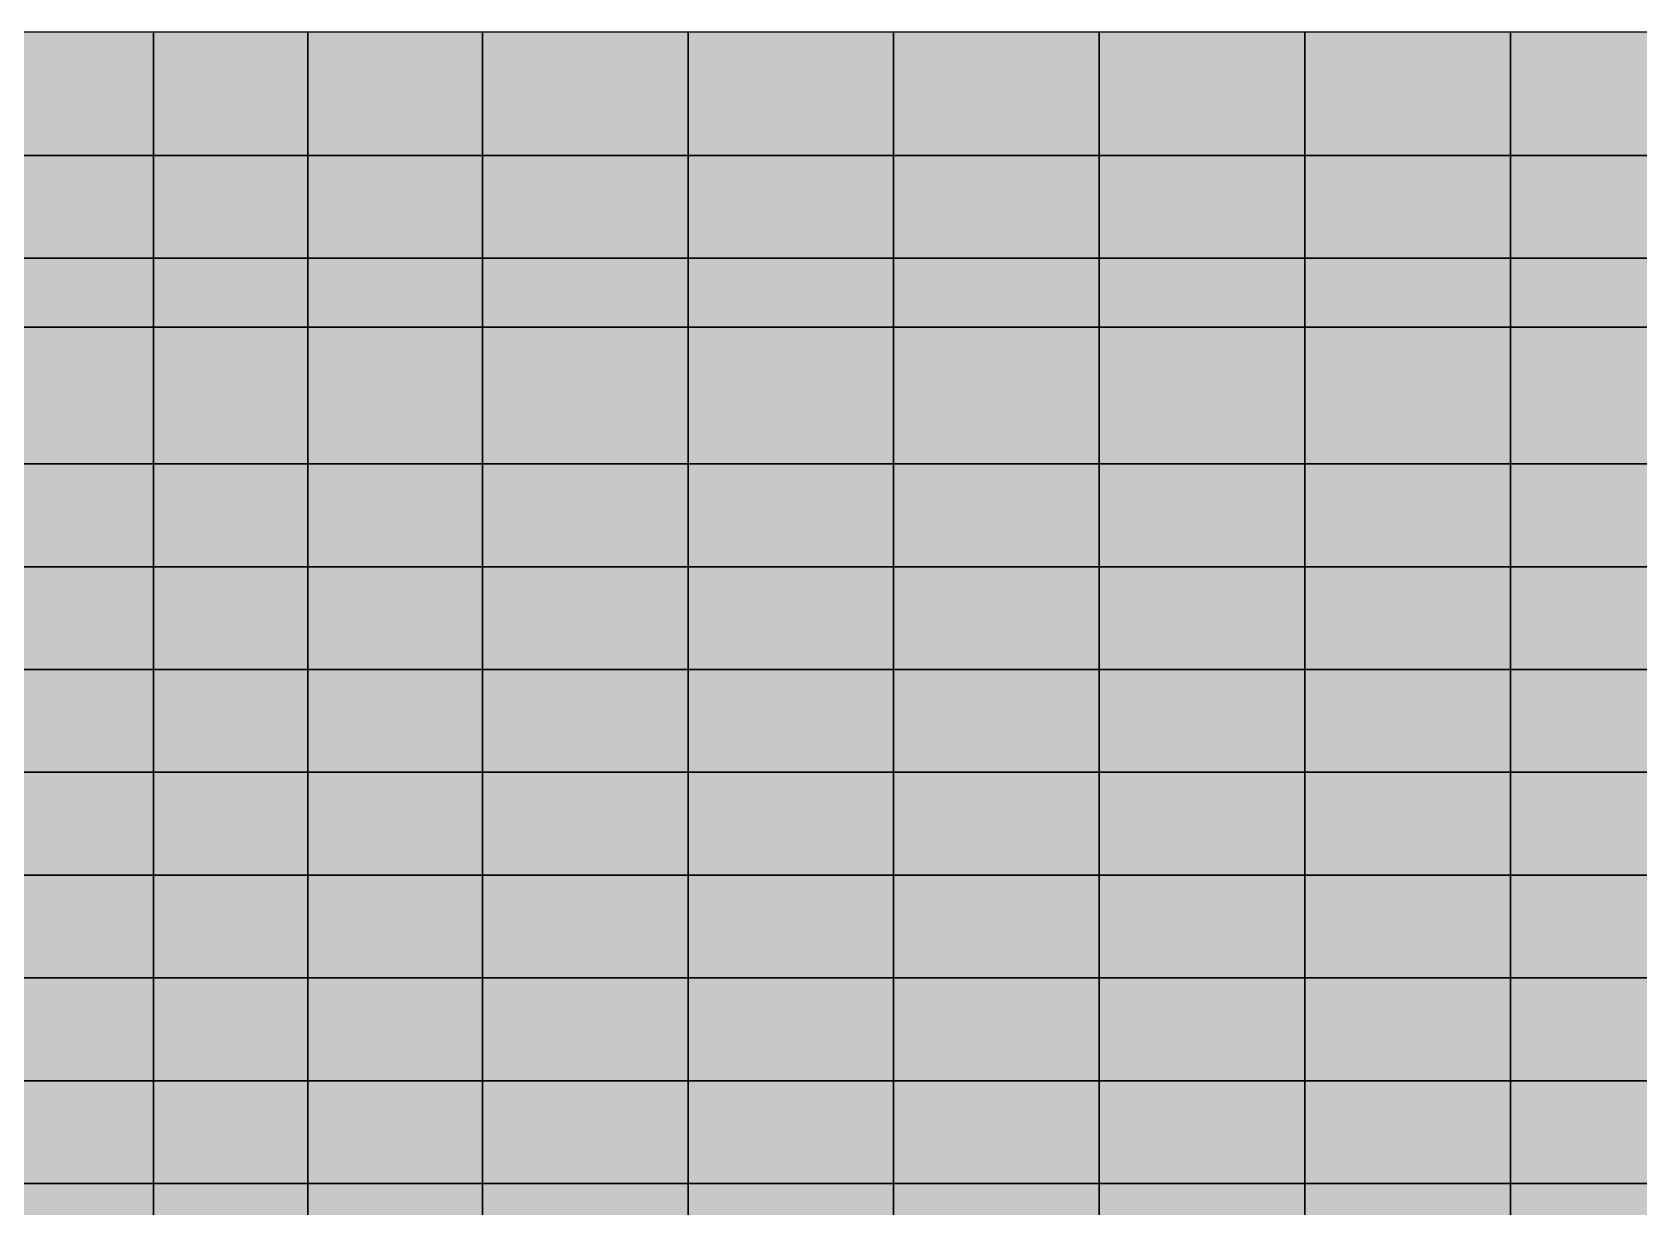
# Model space of a CAD drawing. Header units: inches. Extents: x -100 to 147, y -140 to 41.
# Drawn here: x 50.12 to 65.75, y -7.23 to 4.2 of the extents above; entities that cross this region are included whole.
import ezdxf

# ---------------------------------------------------------------- set-up
doc = ezdxf.new("R2010")
doc.units = ezdxf.units.IN
doc.header["$MEASUREMENT"] = 0
for name, color, linetype in [('Contour 1-03', 7, 'Continuous'), ('Contour 1-04', 7, 'Continuous'), ('Contour 1-05', 7, 'Continuous'), ('Contour 1-06', 7, 'Continuous'), ('Contour 1-07', 7, 'Continuous'), ('Contour 1-08', 7, 'Continuous'), ('Contour 1-09', 7, 'Continuous'), ('Mesh-MPC', 7, 'Continuous'), ('Mesh-埋立土(気中)', 7, 'Continuous'), ('Mesh-埋立土(水中)', 7, 'Continuous'), ('Undeformed Mesh-埋立土(気中)', 7, 'Continuous'), ('Undeformed Mesh-埋立土(水中)', 7, 'Continuous')]:
    doc.layers.add(name, color=color, linetype=linetype)

msp = doc.modelspace()

# ---------------------------------------------------------------- linework, layer by layer
at = {"color": 7, "true_color": 0xffffff, "transparency": 33554687}
for p, q in [((54.5, 4.2), (54.5, 4.2)), ((54.5, 3), (54.5, 3)), ((54.5, 2), (54.5, 2)), ((54.5, 1.33), (54.5, 1.33)), ((54.5, 0), (54.5, 0)), ((54.5, -1), (54.5, -1)), ((54.5, -2), (54.5, -2)), ((54.5, -3), (54.5, -3)), ((54.5, -4), (54.5, -4)), ((54.5, -5), (54.5, -5)), ((54.5, -6), (54.5, -6)), ((54.5, -7), (54.5, -7))]:
    msp.add_line(p, q, dxfattribs=at)
for points in [[(49.8, 3), (51.3, 3), (51.3, 4.2)], [(49.8, 3), (51.3, 4.2), (49.8, 4.2)], [(51.3, 3), (52.8, 3), (52.8, 4.2)], [(51.3, 3), (52.8, 4.2), (51.3, 4.2)], [(52.8, 3), (54.5, 3), (54.5, 4.2)], [(52.8, 3), (54.5, 4.2), (52.8, 4.2)], [(56.5, 3), (56.5, 4.2), (54.5, 4.2)], [(56.5, 3), (54.5, 4.2), (54.5, 3)], [(58.5, 3), (58.5, 4.2), (56.5, 4.2)], [(58.5, 3), (56.5, 4.2), (56.5, 3)], [(60.5, 3), (60.5, 4.2), (58.5, 4.2)], [(60.5, 3), (58.5, 4.2), (58.5, 3)], [(62.5, 3), (62.5, 4.2), (60.5, 4.2)], [(62.5, 3), (60.5, 4.2), (60.5, 3)], [(64.5, 3), (64.5, 4.2), (62.5, 4.2)], [(64.5, 3), (62.5, 4.2), (62.5, 3)], [(67, 3), (67, 4.2), (64.5, 4.2)], [(67, 3), (64.5, 4.2), (64.5, 3)], [(49.8, 3), (49.8, 2), (51.3, 2)], [(49.8, 3), (51.3, 2), (51.3, 3)], [(51.3, 2), (52.8, 2), (52.8, 3)], [(51.3, 2), (52.8, 3), (51.3, 3)], [(52.8, 3), (52.8, 2), (54.5, 2)], [(52.8, 3), (54.5, 2), (54.5, 3)], [(56.5, 2), (56.5, 3), (54.5, 3)], [(56.5, 2), (54.5, 3), (54.5, 2)], [(58.5, 2), (58.5, 3), (56.5, 3)], [(58.5, 2), (56.5, 3), (56.5, 2)], [(60.5, 2), (60.5, 3), (58.5, 3)], [(60.5, 2), (58.5, 3), (58.5, 2)], [(62.5, 2), (62.5, 3), (60.5, 3)], [(62.5, 2), (60.5, 3), (60.5, 2)], [(62.5, 2), (64.5, 2), (64.5, 3)], [(62.5, 2), (64.5, 3), (62.5, 3)], [(67, 2), (67, 3), (64.5, 3)], [(67, 2), (64.5, 3), (64.5, 2)], [(49.8, 1.33), (51.3, 1.33), (51.3, 2)], [(49.8, 1.33), (51.3, 2), (49.8, 2)], [(51.3, 2), (51.3, 1.33), (52.8, 1.33)], [(51.3, 2), (52.8, 1.33), (52.8, 2)], [(52.8, 1.33), (54.5, 1.33), (54.5, 2)], [(52.8, 1.33), (54.5, 2), (52.8, 2)], [(56.5, 1.33), (56.5, 2), (54.5, 2)], [(56.5, 1.33), (54.5, 2), (54.5, 1.33)], [(56.5, 1.33), (58.5, 1.33), (58.5, 2)], [(56.5, 1.33), (58.5, 2), (56.5, 2)], [(58.5, 1.33), (60.5, 1.33), (60.5, 2)], [(58.5, 1.33), (60.5, 2), (58.5, 2)], [(60.5, 1.33), (62.5, 1.33), (62.5, 2)], [(60.5, 1.33), (62.5, 2), (60.5, 2)], [(62.5, 1.33), (64.5, 1.33), (64.5, 2)], [(62.5, 1.33), (64.5, 2), (62.5, 2)], [(64.5, 1.33), (67, 1.33), (67, 2)], [(64.5, 1.33), (67, 2), (64.5, 2)], [(51.3, 1.33), (49.8, 1.33), (49.8, 0)], [(51.3, 1.33), (49.8, 0), (51.3, 0)], [(51.3, 1.33), (51.3, 0), (52.8, 0)], [(51.3, 1.33), (52.8, 0), (52.8, 1.33)], [(54.5, 1.33), (52.8, 1.33), (52.8, 0)], [(54.5, 1.33), (52.8, 0), (54.5, 0)], [(56.5, 0), (56.5, 1.33), (54.5, 1.33)], [(56.5, 0), (54.5, 1.33), (54.5, 0)], [(58.5, 1.33), (56.5, 1.33), (56.5, 0)], [(58.5, 1.33), (56.5, 0), (58.5, 0)], [(60.5, 1.33), (58.5, 1.33), (58.5, 0)], [(60.5, 1.33), (58.5, 0), (60.5, 0)], [(62.5, 1.33), (60.5, 1.33), (60.5, 0)], [(62.5, 1.33), (60.5, 0), (62.5, 0)], [(64.5, 1.33), (62.5, 1.33), (62.5, 0)], [(64.5, 1.33), (62.5, 0), (64.5, 0)], [(67, 1.33), (64.5, 1.33), (64.5, 0)], [(67, 1.33), (64.5, 0), (67, 0)], [(49.8, 0), (49.8, -1), (51.3, -1)], [(49.8, 0), (51.3, -1), (51.3, 0)], [(51.3, 0), (51.3, -1), (52.8, -1)], [(51.3, 0), (52.8, -1), (52.8, 0)], [(54.5, -1), (54.5, 0), (52.8, 0)], [(54.5, -1), (52.8, 0), (52.8, -1)], [(56.5, -1), (56.5, 0), (54.5, 0)], [(56.5, -1), (54.5, 0), (54.5, -1)], [(58.5, -1), (58.5, 0), (56.5, 0)], [(58.5, -1), (56.5, 0), (56.5, -1)], [(60.5, -1), (60.5, 0), (58.5, 0)], [(60.5, -1), (58.5, 0), (58.5, -1)], [(62.5, -1), (62.5, 0), (60.5, 0)], [(62.5, -1), (60.5, 0), (60.5, -1)], [(64.5, -1), (64.5, 0), (62.5, 0)], [(64.5, -1), (62.5, 0), (62.5, -1)], [(67, -1), (67, 0), (64.5, 0)], [(67, -1), (64.5, 0), (64.5, -1)], [(49.8, -1), (49.8, -2), (51.3, -2)], [(49.8, -1), (51.3, -2), (51.3, -1)], [(52.8, -1), (51.3, -1), (51.3, -2)], [(52.8, -1), (51.3, -2), (52.8, -2)], [(54.5, -2), (54.5, -1), (52.8, -1)], [(54.5, -2), (52.8, -1), (52.8, -2)], [(56.5, -2), (56.5, -1), (54.5, -1)], [(56.5, -2), (54.5, -1), (54.5, -2)], [(58.5, -2), (58.5, -1), (56.5, -1)], [(58.5, -2), (56.5, -1), (56.5, -2)], [(60.5, -2), (60.5, -1), (58.5, -1)], [(60.5, -2), (58.5, -1), (58.5, -2)], [(62.5, -2), (62.5, -1), (60.5, -1)], [(62.5, -2), (60.5, -1), (60.5, -2)], [(64.5, -1), (62.5, -1), (62.5, -2)], [(64.5, -1), (62.5, -2), (64.5, -2)], [(67, -2), (67, -1), (64.5, -1)], [(67, -2), (64.5, -1), (64.5, -2)], [(51.3, -2), (49.8, -2), (49.8, -3)], [(51.3, -2), (49.8, -3), (51.3, -3)], [(52.8, -2), (51.3, -2), (51.3, -3)], [(52.8, -2), (51.3, -3), (52.8, -3)], [(54.5, -3), (54.5, -2), (52.8, -2)], [(54.5, -3), (52.8, -2), (52.8, -3)], [(56.5, -3), (56.5, -2), (54.5, -2)], [(56.5, -3), (54.5, -2), (54.5, -3)], [(58.5, -2), (56.5, -2), (56.5, -3)], [(58.5, -2), (56.5, -3), (58.5, -3)], [(60.5, -3), (60.5, -2), (58.5, -2)], [(60.5, -3), (58.5, -2), (58.5, -3)], [(62.5, -3), (62.5, -2), (60.5, -2)], [(62.5, -3), (60.5, -2), (60.5, -3)], [(64.5, -2), (62.5, -2), (62.5, -3)], [(64.5, -2), (62.5, -3), (64.5, -3)], [(67, -2), (64.5, -2), (64.5, -3)], [(67, -2), (64.5, -3), (67, -3)], [(51.3, -3), (49.8, -3), (49.8, -4)], [(51.3, -3), (49.8, -4), (51.3, -4)], [(52.8, -3), (51.3, -3), (51.3, -4)], [(52.8, -3), (51.3, -4), (52.8, -4)], [(54.5, -4), (54.5, -3), (52.8, -3)], [(54.5, -4), (52.8, -3), (52.8, -4)], [(56.5, -3), (54.5, -3), (54.5, -4)], [(56.5, -3), (54.5, -4), (56.5, -4)], [(58.5, -3), (56.5, -3), (56.5, -4)], [(58.5, -3), (56.5, -4), (58.5, -4)], [(60.5, -3), (58.5, -3), (58.5, -4)], [(60.5, -3), (58.5, -4), (60.5, -4)], [(62.5, -3), (60.5, -3), (60.5, -4)], [(62.5, -3), (60.5, -4), (62.5, -4)], [(64.5, -3), (62.5, -3), (62.5, -4)], [(64.5, -3), (62.5, -4), (64.5, -4)], [(67, -3), (64.5, -3), (64.5, -4)], [(67, -3), (64.5, -4), (67, -4)], [(49.8, -4), (49.8, -5), (51.3, -5)], [(49.8, -4), (51.3, -5), (51.3, -4)], [(52.8, -4), (51.3, -4), (51.3, -5)], [(52.8, -4), (51.3, -5), (52.8, -5)], [(54.5, -5), (54.5, -4), (52.8, -4)], [(54.5, -5), (52.8, -4), (52.8, -5)], [(56.5, -5), (56.5, -4), (54.5, -4)], [(56.5, -5), (54.5, -4), (54.5, -5)], [(58.5, -5), (58.5, -4), (56.5, -4)], [(58.5, -5), (56.5, -4), (56.5, -5)], [(60.5, -5), (60.5, -4), (58.5, -4)], [(60.5, -5), (58.5, -4), (58.5, -5)], [(62.5, -5), (62.5, -4), (60.5, -4)], [(62.5, -5), (60.5, -4), (60.5, -5)], [(64.5, -4), (62.5, -4), (62.5, -5)], [(64.5, -4), (62.5, -5), (64.5, -5)], [(67, -5), (67, -4), (64.5, -4)], [(67, -5), (64.5, -4), (64.5, -5)], [(51.3, -5), (49.8, -5), (49.8, -6)], [(51.3, -5), (49.8, -6), (51.3, -6)], [(52.8, -5), (51.3, -5), (51.3, -6)], [(52.8, -5), (51.3, -6), (52.8, -6)], [(54.5, -6), (54.5, -5), (52.8, -5)], [(54.5, -6), (52.8, -5), (52.8, -6)], [(56.5, -6), (56.5, -5), (54.5, -5)], [(56.5, -6), (54.5, -5), (54.5, -6)], [(58.5, -5), (56.5, -5), (56.5, -6)], [(58.5, -5), (56.5, -6), (58.5, -6)], [(60.5, -5), (58.5, -5), (58.5, -6)], [(60.5, -5), (58.5, -6), (60.5, -6)], [(62.5, -5), (60.5, -5), (60.5, -6)], [(62.5, -5), (60.5, -6), (62.5, -6)], [(64.5, -5), (62.5, -5), (62.5, -6)], [(64.5, -5), (62.5, -6), (64.5, -6)], [(67, -5), (64.5, -5), (64.5, -6)], [(67, -5), (64.5, -6), (67, -6)], [(51.3, -6), (49.8, -6), (49.8, -7)], [(51.3, -6), (49.8, -7), (51.3, -7)], [(52.8, -6), (51.3, -6), (51.3, -7)], [(52.8, -6), (51.3, -7), (52.8, -7)], [(54.5, -7), (54.5, -6), (52.8, -6)], [(54.5, -7), (52.8, -6), (52.8, -7)], [(56.5, -7), (56.5, -6), (54.5, -6)], [(56.5, -7), (54.5, -6), (54.5, -7)], [(58.5, -6), (56.5, -6), (56.5, -7)], [(58.5, -6), (56.5, -7), (58.5, -7)], [(60.5, -7), (60.5, -6), (58.5, -6)], [(60.5, -7), (58.5, -6), (58.5, -7)], [(62.5, -6), (60.5, -6), (60.5, -7)], [(62.5, -6), (60.5, -7), (62.5, -7)], [(64.5, -6), (62.5, -6), (62.5, -7)], [(64.5, -6), (62.5, -7), (64.5, -7)], [(67, -6), (64.5, -6), (64.5, -7)], [(67, -6), (64.5, -7), (67, -7)], [(51.3, -7), (49.8, -7), (49.8, -8)], [(51.3, -7), (49.8, -8), (51.3, -8)], [(52.8, -7), (51.3, -7), (51.3, -8)], [(52.8, -7), (51.3, -8), (52.8, -8)], [(54.5, -8), (54.5, -7), (52.8, -7)], [(54.5, -8), (52.8, -7), (52.8, -8)], [(56.5, -8), (56.5, -7), (54.5, -7)], [(56.5, -8), (54.5, -7), (54.5, -8)], [(58.5, -7), (56.5, -7), (56.5, -8)], [(58.5, -7), (56.5, -8), (58.5, -8)], [(60.5, -8), (60.5, -7), (58.5, -7)], [(60.5, -8), (58.5, -7), (58.5, -8)], [(62.5, -7), (60.5, -7), (60.5, -8)], [(62.5, -7), (60.5, -8), (62.5, -8)], [(64.5, -7), (62.5, -7), (62.5, -8)], [(64.5, -7), (62.5, -8), (64.5, -8)], [(67, -7), (64.5, -7), (64.5, -8)], [(67, -7), (64.5, -8), (67, -8)]]:
    msp.add_solid(points, dxfattribs=at)
at = {"layer": 'Contour 1-03', "color": 4, "true_color": 0x00e2ff}
for points in [[(67, 2), (67, 3), (64.5, 3)], [(67, 2), (64.5, 3), (64.5, 2)], [(62.5, 1.33), (64.5, 1.33), (64.5, 2)], [(62.5, 1.33), (64.5, 2), (62.5, 2)], [(64.5, 1.33), (67, 1.33), (67, 2)], [(64.5, 1.33), (67, 2), (64.5, 2)], [(64.5, 1.33), (62.5, 1.33), (62.5, 0)], [(64.5, 1.33), (62.5, 0), (64.5, 0)], [(67, 1.33), (64.5, 1.33), (64.5, 0)], [(67, 1.33), (64.5, 0), (67, 0)], [(64.5, -1), (64.5, 0), (62.5, 0)], [(64.5, -1), (62.5, 0), (62.5, -1)], [(67, -1), (67, 0), (64.5, 0)], [(67, -1), (64.5, 0), (64.5, -1)]]:
    msp.add_solid(points, dxfattribs=at)
at = {"layer": 'Contour 1-04', "color": 120, "true_color": 0x00ffaa}
for points in [[(67, 3), (67, 4.2), (64.5, 4.2)], [(67, 3), (64.5, 4.2), (64.5, 3)], [(62.5, 2), (62.5, 3), (60.5, 3)], [(62.5, 2), (60.5, 3), (60.5, 2)], [(62.5, 2), (64.5, 2), (64.5, 3)], [(62.5, 2), (64.5, 3), (62.5, 3)], [(58.5, 1.33), (60.5, 1.33), (60.5, 2)], [(58.5, 1.33), (60.5, 2), (58.5, 2)], [(60.5, 1.33), (62.5, 1.33), (62.5, 2)], [(60.5, 1.33), (62.5, 2), (60.5, 2)], [(58.5, 1.33), (56.5, 1.33), (56.5, 0)], [(58.5, 1.33), (56.5, 0), (58.5, 0)], [(60.5, 1.33), (58.5, 1.33), (58.5, 0)], [(60.5, 1.33), (58.5, 0), (60.5, 0)], [(62.5, 1.33), (60.5, 1.33), (60.5, 0)], [(62.5, 1.33), (60.5, 0), (62.5, 0)], [(58.5, -1), (58.5, 0), (56.5, 0)], [(58.5, -1), (56.5, 0), (56.5, -1)], [(60.5, -1), (60.5, 0), (58.5, 0)], [(60.5, -1), (58.5, 0), (58.5, -1)], [(62.5, -1), (62.5, 0), (60.5, 0)], [(62.5, -1), (60.5, 0), (60.5, -1)], [(58.5, -2), (58.5, -1), (56.5, -1)], [(58.5, -2), (56.5, -1), (56.5, -2)], [(60.5, -2), (60.5, -1), (58.5, -1)], [(60.5, -2), (58.5, -1), (58.5, -2)], [(62.5, -2), (62.5, -1), (60.5, -1)], [(62.5, -2), (60.5, -1), (60.5, -2)], [(64.5, -1), (62.5, -1), (62.5, -2)], [(64.5, -1), (62.5, -2), (64.5, -2)], [(67, -2), (67, -1), (64.5, -1)], [(67, -2), (64.5, -1), (64.5, -2)], [(60.5, -3), (60.5, -2), (58.5, -2)], [(60.5, -3), (58.5, -2), (58.5, -3)], [(62.5, -3), (62.5, -2), (60.5, -2)], [(62.5, -3), (60.5, -2), (60.5, -3)], [(64.5, -2), (62.5, -2), (62.5, -3)], [(64.5, -2), (62.5, -3), (64.5, -3)], [(67, -2), (64.5, -2), (64.5, -3)], [(67, -2), (64.5, -3), (67, -3)], [(64.5, -3), (62.5, -3), (62.5, -4)], [(64.5, -3), (62.5, -4), (64.5, -4)], [(67, -3), (64.5, -3), (64.5, -4)], [(67, -3), (64.5, -4), (67, -4)], [(67, -5), (67, -4), (64.5, -4)], [(67, -5), (64.5, -4), (64.5, -5)]]:
    msp.add_solid(points, dxfattribs=at)
at = {"layer": 'Contour 1-05', "color": 100, "true_color": 0x00ff38}
for points in [[(64.5, 3), (64.5, 4.2), (62.5, 4.2)], [(64.5, 3), (62.5, 4.2), (62.5, 3)], [(60.5, 2), (60.5, 3), (58.5, 3)], [(60.5, 2), (58.5, 3), (58.5, 2)], [(49.8, 1.33), (51.3, 1.33), (51.3, 2)], [(49.8, 1.33), (51.3, 2), (49.8, 2)], [(51.3, 2), (51.3, 1.33), (52.8, 1.33)], [(51.3, 2), (52.8, 1.33), (52.8, 2)], [(52.8, 1.33), (54.5, 1.33), (54.5, 2)], [(52.8, 1.33), (54.5, 2), (52.8, 2)], [(56.5, 1.33), (56.5, 2), (54.5, 2)], [(56.5, 1.33), (54.5, 2), (54.5, 1.33)], [(56.5, 1.33), (58.5, 1.33), (58.5, 2)], [(56.5, 1.33), (58.5, 2), (56.5, 2)], [(54.5, 1.33), (52.8, 1.33), (52.8, 0)], [(54.5, 1.33), (52.8, 0), (54.5, 0)], [(56.5, 0), (56.5, 1.33), (54.5, 1.33)], [(56.5, 0), (54.5, 1.33), (54.5, 0)], [(56.5, -1), (56.5, 0), (54.5, 0)], [(56.5, -1), (54.5, 0), (54.5, -1)], [(56.5, -2), (56.5, -1), (54.5, -1)], [(56.5, -2), (54.5, -1), (54.5, -2)], [(56.5, -3), (56.5, -2), (54.5, -2)], [(56.5, -3), (54.5, -2), (54.5, -3)], [(58.5, -2), (56.5, -2), (56.5, -3)], [(58.5, -2), (56.5, -3), (58.5, -3)], [(56.5, -3), (54.5, -3), (54.5, -4)], [(56.5, -3), (54.5, -4), (56.5, -4)], [(58.5, -3), (56.5, -3), (56.5, -4)], [(58.5, -3), (56.5, -4), (58.5, -4)], [(60.5, -3), (58.5, -3), (58.5, -4)], [(60.5, -3), (58.5, -4), (60.5, -4)], [(62.5, -3), (60.5, -3), (60.5, -4)], [(62.5, -3), (60.5, -4), (62.5, -4)], [(56.5, -5), (56.5, -4), (54.5, -4)], [(56.5, -5), (54.5, -4), (54.5, -5)], [(58.5, -5), (58.5, -4), (56.5, -4)], [(58.5, -5), (56.5, -4), (56.5, -5)], [(60.5, -5), (60.5, -4), (58.5, -4)], [(60.5, -5), (58.5, -4), (58.5, -5)], [(62.5, -5), (62.5, -4), (60.5, -4)], [(62.5, -5), (60.5, -4), (60.5, -5)], [(64.5, -4), (62.5, -4), (62.5, -5)], [(64.5, -4), (62.5, -5), (64.5, -5)], [(51.3, -5), (49.8, -5), (49.8, -6)], [(51.3, -5), (49.8, -6), (51.3, -6)], [(52.8, -5), (51.3, -5), (51.3, -6)], [(52.8, -5), (51.3, -6), (52.8, -6)], [(56.5, -6), (56.5, -5), (54.5, -5)], [(56.5, -6), (54.5, -5), (54.5, -6)], [(58.5, -5), (56.5, -5), (56.5, -6)], [(58.5, -5), (56.5, -6), (58.5, -6)], [(60.5, -5), (58.5, -5), (58.5, -6)], [(60.5, -5), (58.5, -6), (60.5, -6)], [(62.5, -5), (60.5, -5), (60.5, -6)], [(62.5, -5), (60.5, -6), (62.5, -6)], [(64.5, -5), (62.5, -5), (62.5, -6)], [(64.5, -5), (62.5, -6), (64.5, -6)], [(67, -5), (64.5, -5), (64.5, -6)], [(67, -5), (64.5, -6), (67, -6)], [(51.3, -6), (49.8, -6), (49.8, -7)], [(51.3, -6), (49.8, -7), (51.3, -7)], [(52.8, -6), (51.3, -6), (51.3, -7)], [(52.8, -6), (51.3, -7), (52.8, -7)], [(56.5, -7), (56.5, -6), (54.5, -6)], [(56.5, -7), (54.5, -6), (54.5, -7)], [(58.5, -6), (56.5, -6), (56.5, -7)], [(58.5, -6), (56.5, -7), (58.5, -7)], [(60.5, -7), (60.5, -6), (58.5, -6)], [(60.5, -7), (58.5, -6), (58.5, -7)], [(62.5, -6), (60.5, -6), (60.5, -7)], [(62.5, -6), (60.5, -7), (62.5, -7)], [(64.5, -6), (62.5, -6), (62.5, -7)], [(64.5, -6), (62.5, -7), (64.5, -7)], [(67, -6), (64.5, -6), (64.5, -7)], [(67, -6), (64.5, -7), (67, -7)], [(51.3, -7), (49.8, -7), (49.8, -8)], [(51.3, -7), (49.8, -8), (51.3, -8)], [(52.8, -7), (51.3, -7), (51.3, -8)], [(52.8, -7), (51.3, -8), (52.8, -8)], [(54.5, -8), (54.5, -7), (52.8, -7)], [(54.5, -8), (52.8, -7), (52.8, -8)], [(56.5, -8), (56.5, -7), (54.5, -7)], [(56.5, -8), (54.5, -7), (54.5, -8)], [(58.5, -7), (56.5, -7), (56.5, -8)], [(58.5, -7), (56.5, -8), (58.5, -8)], [(60.5, -8), (60.5, -7), (58.5, -7)], [(60.5, -8), (58.5, -7), (58.5, -8)], [(62.5, -7), (60.5, -7), (60.5, -8)], [(62.5, -7), (60.5, -8), (62.5, -8)], [(64.5, -7), (62.5, -7), (62.5, -8)], [(64.5, -7), (62.5, -8), (64.5, -8)], [(67, -7), (64.5, -7), (64.5, -8)], [(67, -7), (64.5, -8), (67, -8)]]:
    msp.add_solid(points, dxfattribs=at)
at = {"layer": 'Contour 1-06', "color": 80, "true_color": 0x38ff00}
for points in [[(62.5, 3), (62.5, 4.2), (60.5, 4.2)], [(62.5, 3), (60.5, 4.2), (60.5, 3)], [(49.8, 3), (49.8, 2), (51.3, 2)], [(49.8, 3), (51.3, 2), (51.3, 3)], [(51.3, 2), (52.8, 2), (52.8, 3)], [(51.3, 2), (52.8, 3), (51.3, 3)], [(52.8, 3), (52.8, 2), (54.5, 2)], [(52.8, 3), (54.5, 2), (54.5, 3)], [(56.5, 2), (56.5, 3), (54.5, 3)], [(56.5, 2), (54.5, 3), (54.5, 2)], [(58.5, 2), (58.5, 3), (56.5, 3)], [(58.5, 2), (56.5, 3), (56.5, 2)], [(51.3, 1.33), (51.3, 0), (52.8, 0)], [(51.3, 1.33), (52.8, 0), (52.8, 1.33)], [(54.5, -1), (54.5, 0), (52.8, 0)], [(54.5, -1), (52.8, 0), (52.8, -1)], [(52.8, -1), (51.3, -1), (51.3, -2)], [(52.8, -1), (51.3, -2), (52.8, -2)], [(54.5, -2), (54.5, -1), (52.8, -1)], [(54.5, -2), (52.8, -1), (52.8, -2)], [(51.3, -2), (49.8, -2), (49.8, -3)], [(51.3, -2), (49.8, -3), (51.3, -3)], [(52.8, -2), (51.3, -2), (51.3, -3)], [(52.8, -2), (51.3, -3), (52.8, -3)], [(54.5, -3), (54.5, -2), (52.8, -2)], [(54.5, -3), (52.8, -2), (52.8, -3)], [(51.3, -3), (49.8, -3), (49.8, -4)], [(51.3, -3), (49.8, -4), (51.3, -4)], [(52.8, -3), (51.3, -3), (51.3, -4)], [(52.8, -3), (51.3, -4), (52.8, -4)], [(54.5, -4), (54.5, -3), (52.8, -3)], [(54.5, -4), (52.8, -3), (52.8, -4)], [(49.8, -4), (49.8, -5), (51.3, -5)], [(49.8, -4), (51.3, -5), (51.3, -4)], [(52.8, -4), (51.3, -4), (51.3, -5)], [(52.8, -4), (51.3, -5), (52.8, -5)], [(54.5, -5), (54.5, -4), (52.8, -4)], [(54.5, -5), (52.8, -4), (52.8, -5)], [(54.5, -6), (54.5, -5), (52.8, -5)], [(54.5, -6), (52.8, -5), (52.8, -6)], [(54.5, -7), (54.5, -6), (52.8, -6)], [(54.5, -7), (52.8, -6), (52.8, -7)]]:
    msp.add_solid(points, dxfattribs=at)
at = {"layer": 'Contour 1-07', "color": 60, "true_color": 0xa9ff00}
for points in [[(60.5, 3), (60.5, 4.2), (58.5, 4.2)], [(60.5, 3), (58.5, 4.2), (58.5, 3)], [(51.3, 1.33), (49.8, 1.33), (49.8, 0)], [(51.3, 1.33), (49.8, 0), (51.3, 0)], [(51.3, 0), (51.3, -1), (52.8, -1)], [(51.3, 0), (52.8, -1), (52.8, 0)], [(49.8, -1), (49.8, -2), (51.3, -2)], [(49.8, -1), (51.3, -2), (51.3, -1)]]:
    msp.add_solid(points, dxfattribs=at)
at = {"layer": 'Contour 1-08', "color": 2, "true_color": 0xffe200}
for points in [[(58.5, 3), (58.5, 4.2), (56.5, 4.2)], [(58.5, 3), (56.5, 4.2), (56.5, 3)], [(49.8, 0), (49.8, -1), (51.3, -1)], [(49.8, 0), (51.3, -1), (51.3, 0)]]:
    msp.add_solid(points, dxfattribs=at)
at = {"layer": 'Contour 1-09', "color": 30, "true_color": 0xff7100}
for points in [[(49.8, 3), (51.3, 3), (51.3, 4.2)], [(49.8, 3), (51.3, 4.2), (49.8, 4.2)], [(51.3, 3), (52.8, 3), (52.8, 4.2)], [(51.3, 3), (52.8, 4.2), (51.3, 4.2)], [(52.8, 3), (54.5, 3), (54.5, 4.2)], [(52.8, 3), (54.5, 4.2), (52.8, 4.2)], [(56.5, 3), (56.5, 4.2), (54.5, 4.2)], [(56.5, 3), (54.5, 4.2), (54.5, 3)]]:
    msp.add_solid(points, dxfattribs=at)
at = {"layer": 'Mesh-MPC', "color": 18, "true_color": 0x000000, "transparency": 33554559}
for p, q in [((54.5, 4.2), (54.5, 4.2)), ((54.5, 3), (54.5, 3)), ((54.5, 2), (54.5, 2)), ((54.5, 1.33), (54.5, 1.33)), ((54.5, 0), (54.5, 0)), ((54.5, -1), (54.5, -1)), ((54.5, -2), (54.5, -2)), ((54.5, -3), (54.5, -3)), ((54.5, -4), (54.5, -4)), ((54.5, -5), (54.5, -5)), ((54.5, -6), (54.5, -6)), ((54.5, -7), (54.5, -7))]:
    msp.add_line(p, q, dxfattribs=at)
at = {"layer": 'Mesh-埋立土(気中)', "color": 18, "true_color": 0x000000, "transparency": 33554559}
for p, q in [((51.3, 4.2), (49.8, 4.2)), ((51.3, 3), (51.3, 4.2)), ((52.8, 4.2), (51.3, 4.2)), ((51.3, 4.2), (51.3, 3)), ((52.8, 3), (52.8, 4.2)), ((54.5, 4.2), (52.8, 4.2)), ((52.8, 4.2), (52.8, 3)), ((54.5, 3), (54.5, 4.2)), ((56.5, 4.2), (54.5, 4.2)), ((54.5, 4.2), (54.5, 3)), ((56.5, 3), (56.5, 4.2)), ((58.5, 4.2), (56.5, 4.2)), ((56.5, 4.2), (56.5, 3)), ((58.5, 3), (58.5, 4.2)), ((60.5, 4.2), (58.5, 4.2)), ((58.5, 4.2), (58.5, 3)), ((60.5, 3), (60.5, 4.2)), ((62.5, 4.2), (60.5, 4.2)), ((60.5, 4.2), (60.5, 3)), ((62.5, 3), (62.5, 4.2)), ((64.5, 4.2), (62.5, 4.2)), ((62.5, 4.2), (62.5, 3)), ((64.5, 3), (64.5, 4.2)), ((67, 4.2), (64.5, 4.2)), ((64.5, 4.2), (64.5, 3)), ((51.3, 3), (49.8, 3)), ((49.8, 3), (51.3, 3)), ((51.3, 2), (51.3, 3)), ((52.8, 3), (51.3, 3)), ((51.3, 3), (51.3, 2)), ((51.3, 3), (52.8, 3)), ((52.8, 2), (52.8, 3)), ((52.8, 3), (52.8, 2)), ((54.5, 3), (52.8, 3)), ((52.8, 3), (54.5, 3)), ((54.5, 2), (54.5, 3)), ((56.5, 3), (54.5, 3)), ((54.5, 3), (54.5, 2)), ((54.5, 3), (56.5, 3)), ((56.5, 2), (56.5, 3)), ((58.5, 3), (56.5, 3)), ((56.5, 3), (56.5, 2)), ((56.5, 3), (58.5, 3)), ((58.5, 2), (58.5, 3)), ((60.5, 3), (58.5, 3)), ((58.5, 3), (58.5, 2)), ((58.5, 3), (60.5, 3)), ((60.5, 2), (60.5, 3)), ((60.5, 3), (62.5, 3)), ((62.5, 3), (60.5, 3)), ((60.5, 3), (60.5, 2)), ((62.5, 2), (62.5, 3)), ((64.5, 3), (62.5, 3)), ((62.5, 3), (62.5, 2)), ((62.5, 3), (64.5, 3)), ((64.5, 2), (64.5, 3)), ((67, 3), (64.5, 3)), ((64.5, 3), (64.5, 2)), ((64.5, 3), (67, 3)), ((51.3, 2), (49.8, 2)), ((49.8, 2), (51.3, 2)), ((51.3, 1.33), (51.3, 2)), ((51.3, 2), (51.3, 1.33)), ((52.8, 2), (51.3, 2)), ((51.3, 2), (52.8, 2)), ((52.8, 1.33), (52.8, 2)), ((54.5, 2), (52.8, 2)), ((52.8, 2), (52.8, 1.33)), ((52.8, 2), (54.5, 2)), ((54.5, 1.33), (54.5, 2)), ((56.5, 2), (54.5, 2)), ((54.5, 2), (54.5, 1.33)), ((54.5, 2), (56.5, 2)), ((56.5, 1.33), (56.5, 2)), ((58.5, 2), (56.5, 2)), ((56.5, 2), (56.5, 1.33)), ((56.5, 2), (58.5, 2)), ((58.5, 1.33), (58.5, 2)), ((60.5, 2), (58.5, 2)), ((58.5, 2), (58.5, 1.33)), ((58.5, 2), (60.5, 2)), ((60.5, 1.33), (60.5, 2)), ((62.5, 2), (60.5, 2)), ((60.5, 2), (60.5, 1.33)), ((60.5, 2), (62.5, 2)), ((62.5, 1.33), (62.5, 2)), ((64.5, 2), (62.5, 2)), ((62.5, 2), (62.5, 1.33)), ((62.5, 2), (64.5, 2)), ((64.5, 1.33), (64.5, 2)), ((67, 2), (64.5, 2)), ((64.5, 2), (64.5, 1.33)), ((64.5, 2), (67, 2)), ((49.8, 1.33), (51.3, 1.33)), ((51.3, 1.33), (52.8, 1.33)), ((52.8, 1.33), (54.5, 1.33)), ((54.5, 1.33), (56.5, 1.33)), ((56.5, 1.33), (58.5, 1.33)), ((58.5, 1.33), (60.5, 1.33)), ((60.5, 1.33), (62.5, 1.33)), ((62.5, 1.33), (64.5, 1.33)), ((64.5, 1.33), (67, 1.33))]:
    msp.add_line(p, q, dxfattribs=at)
at = {"layer": 'Mesh-埋立土(水中)', "color": 18, "true_color": 0x000000, "transparency": 33554559}
for p, q in [((51.3, 1.33), (49.8, 1.33)), ((51.3, 0), (51.3, 1.33)), ((51.3, 1.33), (51.3, 0)), ((52.8, 1.33), (51.3, 1.33)), ((52.8, 0), (52.8, 1.33)), ((54.5, 1.33), (52.8, 1.33)), ((52.8, 1.33), (52.8, 0)), ((54.5, 0), (54.5, 1.33)), ((56.5, 1.33), (54.5, 1.33)), ((54.5, 1.33), (54.5, 0)), ((56.5, 0), (56.5, 1.33)), ((58.5, 1.33), (56.5, 1.33)), ((56.5, 1.33), (56.5, 0)), ((58.5, 0), (58.5, 1.33)), ((60.5, 1.33), (58.5, 1.33)), ((58.5, 1.33), (58.5, 0)), ((60.5, 0), (60.5, 1.33)), ((62.5, 1.33), (60.5, 1.33)), ((60.5, 1.33), (60.5, 0)), ((62.5, 0), (62.5, 1.33)), ((64.5, 1.33), (62.5, 1.33)), ((62.5, 1.33), (62.5, 0)), ((64.5, 0), (64.5, 1.33)), ((67, 1.33), (64.5, 1.33)), ((64.5, 1.33), (64.5, 0)), ((51.3, 0), (49.8, 0)), ((49.8, 0), (51.3, 0)), ((51.3, -1), (51.3, 0)), ((51.3, 0), (51.3, -1)), ((52.8, 0), (51.3, 0)), ((51.3, 0), (52.8, 0)), ((52.8, -1), (52.8, 0)), ((54.5, 0), (52.8, 0)), ((52.8, 0), (52.8, -1)), ((52.8, 0), (54.5, 0)), ((54.5, -1), (54.5, 0)), ((54.5, 0), (56.5, 0)), ((56.5, 0), (54.5, 0)), ((54.5, 0), (54.5, -1)), ((56.5, -1), (56.5, 0)), ((58.5, 0), (56.5, 0)), ((56.5, 0), (56.5, -1)), ((56.5, 0), (58.5, 0)), ((58.5, -1), (58.5, 0)), ((60.5, 0), (58.5, 0)), ((58.5, 0), (58.5, -1)), ((58.5, 0), (60.5, 0)), ((60.5, -1), (60.5, 0)), ((62.5, 0), (60.5, 0)), ((60.5, 0), (60.5, -1)), ((60.5, 0), (62.5, 0)), ((62.5, -1), (62.5, 0)), ((64.5, 0), (62.5, 0)), ((62.5, 0), (62.5, -1)), ((62.5, 0), (64.5, 0)), ((64.5, -1), (64.5, 0)), ((67, 0), (64.5, 0)), ((64.5, 0), (64.5, -1)), ((64.5, 0), (67, 0)), ((51.3, -1), (49.8, -1)), ((49.8, -1), (51.3, -1)), ((51.3, -2), (51.3, -1)), ((52.8, -1), (51.3, -1)), ((51.3, -1), (51.3, -2)), ((51.3, -1), (52.8, -1)), ((52.8, -2), (52.8, -1)), ((54.5, -1), (52.8, -1)), ((52.8, -1), (52.8, -2)), ((52.8, -1), (54.5, -1)), ((54.5, -2), (54.5, -1)), ((56.5, -1), (54.5, -1)), ((54.5, -1), (54.5, -2)), ((54.5, -1), (56.5, -1)), ((56.5, -2), (56.5, -1)), ((58.5, -1), (56.5, -1)), ((56.5, -1), (56.5, -2)), ((56.5, -1), (58.5, -1)), ((58.5, -2), (58.5, -1)), ((60.5, -1), (58.5, -1)), ((58.5, -1), (58.5, -2)), ((58.5, -1), (60.5, -1)), ((60.5, -2), (60.5, -1)), ((62.5, -1), (60.5, -1)), ((60.5, -1), (60.5, -2)), ((60.5, -1), (62.5, -1)), ((62.5, -2), (62.5, -1)), ((62.5, -1), (64.5, -1)), ((64.5, -1), (62.5, -1)), ((62.5, -1), (62.5, -2)), ((64.5, -2), (64.5, -1)), ((67, -1), (64.5, -1)), ((64.5, -1), (64.5, -2)), ((64.5, -1), (67, -1)), ((51.3, -2), (49.8, -2)), ((49.8, -2), (51.3, -2)), ((51.3, -3), (51.3, -2)), ((52.8, -2), (51.3, -2)), ((51.3, -2), (51.3, -3)), ((51.3, -2), (52.8, -2)), ((52.8, -3), (52.8, -2)), ((52.8, -2), (54.5, -2)), ((54.5, -2), (52.8, -2)), ((52.8, -2), (52.8, -3)), ((54.5, -3), (54.5, -2)), ((56.5, -2), (54.5, -2)), ((54.5, -2), (54.5, -3)), ((54.5, -2), (56.5, -2)), ((56.5, -3), (56.5, -2)), ((58.5, -2), (56.5, -2)), ((56.5, -2), (56.5, -3)), ((56.5, -2), (58.5, -2)), ((58.5, -3), (58.5, -2)), ((60.5, -2), (58.5, -2)), ((58.5, -2), (58.5, -3)), ((58.5, -2), (60.5, -2)), ((60.5, -3), (60.5, -2)), ((62.5, -2), (60.5, -2)), ((60.5, -2), (60.5, -3)), ((60.5, -2), (62.5, -2)), ((62.5, -3), (62.5, -2)), ((64.5, -2), (62.5, -2)), ((62.5, -2), (62.5, -3)), ((62.5, -2), (64.5, -2)), ((64.5, -3), (64.5, -2)), ((67, -2), (64.5, -2)), ((64.5, -2), (64.5, -3)), ((64.5, -2), (67, -2)), ((51.3, -3), (49.8, -3)), ((49.8, -3), (51.3, -3)), ((51.3, -4), (51.3, -3)), ((52.8, -3), (51.3, -3)), ((51.3, -3), (51.3, -4)), ((51.3, -3), (52.8, -3)), ((52.8, -4), (52.8, -3)), ((54.5, -3), (52.8, -3)), ((52.8, -3), (52.8, -4)), ((52.8, -3), (54.5, -3)), ((54.5, -4), (54.5, -3)), ((56.5, -3), (54.5, -3)), ((54.5, -3), (54.5, -4)), ((54.5, -3), (56.5, -3)), ((56.5, -4), (56.5, -3)), ((58.5, -3), (56.5, -3)), ((56.5, -3), (56.5, -4)), ((56.5, -3), (58.5, -3)), ((58.5, -4), (58.5, -3)), ((60.5, -3), (58.5, -3)), ((58.5, -3), (58.5, -4)), ((58.5, -3), (60.5, -3)), ((60.5, -4), (60.5, -3)), ((62.5, -3), (60.5, -3)), ((60.5, -3), (60.5, -4)), ((60.5, -3), (62.5, -3)), ((62.5, -4), (62.5, -3)), ((64.5, -3), (62.5, -3)), ((62.5, -3), (62.5, -4)), ((62.5, -3), (64.5, -3)), ((64.5, -4), (64.5, -3)), ((67, -3), (64.5, -3)), ((64.5, -3), (64.5, -4)), ((64.5, -3), (67, -3)), ((51.3, -4), (49.8, -4)), ((49.8, -4), (51.3, -4)), ((51.3, -5), (51.3, -4)), ((52.8, -4), (51.3, -4)), ((51.3, -4), (51.3, -5)), ((51.3, -4), (52.8, -4)), ((52.8, -5), (52.8, -4)), ((54.5, -4), (52.8, -4)), ((52.8, -4), (52.8, -5)), ((52.8, -4), (54.5, -4)), ((54.5, -5), (54.5, -4)), ((56.5, -4), (54.5, -4)), ((54.5, -4), (54.5, -5)), ((54.5, -4), (56.5, -4)), ((56.5, -5), (56.5, -4)), ((58.5, -4), (56.5, -4)), ((56.5, -4), (56.5, -5)), ((56.5, -4), (58.5, -4)), ((58.5, -5), (58.5, -4)), ((60.5, -4), (58.5, -4)), ((58.5, -4), (58.5, -5)), ((58.5, -4), (60.5, -4)), ((60.5, -5), (60.5, -4)), ((62.5, -4), (60.5, -4)), ((60.5, -4), (60.5, -5)), ((60.5, -4), (62.5, -4)), ((62.5, -5), (62.5, -4)), ((64.5, -4), (62.5, -4)), ((62.5, -4), (62.5, -5)), ((62.5, -4), (64.5, -4)), ((64.5, -5), (64.5, -4)), ((67, -4), (64.5, -4)), ((64.5, -4), (64.5, -5)), ((64.5, -4), (67, -4)), ((51.3, -5), (49.8, -5)), ((49.8, -5), (51.3, -5)), ((51.3, -6), (51.3, -5)), ((52.8, -5), (51.3, -5)), ((51.3, -5), (51.3, -6)), ((51.3, -5), (52.8, -5)), ((52.8, -6), (52.8, -5)), ((54.5, -5), (52.8, -5)), ((52.8, -5), (52.8, -6)), ((52.8, -5), (54.5, -5)), ((54.5, -6), (54.5, -5)), ((56.5, -5), (54.5, -5)), ((54.5, -5), (54.5, -6)), ((54.5, -5), (56.5, -5)), ((56.5, -6), (56.5, -5)), ((56.5, -5), (58.5, -5)), ((58.5, -5), (56.5, -5)), ((56.5, -5), (56.5, -6)), ((58.5, -6), (58.5, -5)), ((60.5, -5), (58.5, -5)), ((58.5, -5), (58.5, -6)), ((58.5, -5), (60.5, -5)), ((60.5, -6), (60.5, -5)), ((62.5, -5), (60.5, -5)), ((60.5, -5), (60.5, -6)), ((60.5, -5), (62.5, -5)), ((62.5, -6), (62.5, -5)), ((64.5, -5), (62.5, -5)), ((62.5, -5), (62.5, -6)), ((62.5, -5), (64.5, -5)), ((64.5, -6), (64.5, -5)), ((64.5, -5), (67, -5)), ((67, -5), (64.5, -5)), ((64.5, -5), (64.5, -6)), ((51.3, -6), (49.8, -6)), ((49.8, -6), (51.3, -6)), ((51.3, -7), (51.3, -6)), ((52.8, -6), (51.3, -6)), ((51.3, -6), (51.3, -7)), ((51.3, -6), (52.8, -6)), ((52.8, -7), (52.8, -6)), ((54.5, -6), (52.8, -6)), ((52.8, -6), (52.8, -7)), ((52.8, -6), (54.5, -6)), ((54.5, -7), (54.5, -6)), ((56.5, -6), (54.5, -6)), ((54.5, -6), (54.5, -7)), ((54.5, -6), (56.5, -6)), ((56.5, -7), (56.5, -6)), ((58.5, -6), (56.5, -6)), ((56.5, -6), (56.5, -7)), ((56.5, -6), (58.5, -6)), ((58.5, -7), (58.5, -6)), ((60.5, -6), (58.5, -6)), ((58.5, -6), (58.5, -7)), ((58.5, -6), (60.5, -6)), ((60.5, -7), (60.5, -6)), ((62.5, -6), (60.5, -6)), ((60.5, -6), (60.5, -7)), ((60.5, -6), (62.5, -6)), ((62.5, -7), (62.5, -6)), ((64.5, -6), (62.5, -6)), ((62.5, -6), (62.5, -7)), ((62.5, -6), (64.5, -6)), ((64.5, -7), (64.5, -6)), ((67, -6), (64.5, -6)), ((64.5, -6), (64.5, -7)), ((64.5, -6), (67, -6)), ((51.3, -7), (49.8, -7)), ((49.8, -7), (51.3, -7)), ((51.3, -8), (51.3, -7)), ((52.8, -7), (51.3, -7)), ((51.3, -7), (51.3, -8)), ((51.3, -7), (52.8, -7)), ((52.8, -8), (52.8, -7)), ((54.5, -7), (52.8, -7)), ((52.8, -7), (52.8, -8)), ((52.8, -7), (54.5, -7)), ((54.5, -8), (54.5, -7)), ((56.5, -7), (54.5, -7)), ((54.5, -7), (54.5, -8)), ((54.5, -7), (56.5, -7)), ((56.5, -8), (56.5, -7)), ((58.5, -7), (56.5, -7)), ((56.5, -7), (56.5, -8)), ((56.5, -7), (58.5, -7)), ((58.5, -8), (58.5, -7)), ((60.5, -7), (58.5, -7)), ((58.5, -7), (58.5, -8)), ((58.5, -7), (60.5, -7)), ((60.5, -8), (60.5, -7)), ((62.5, -7), (60.5, -7)), ((60.5, -7), (60.5, -8)), ((60.5, -7), (62.5, -7)), ((62.5, -8), (62.5, -7)), ((64.5, -7), (62.5, -7)), ((62.5, -7), (62.5, -8)), ((62.5, -7), (64.5, -7)), ((64.5, -8), (64.5, -7)), ((67, -7), (64.5, -7)), ((64.5, -7), (64.5, -8)), ((64.5, -7), (67, -7))]:
    msp.add_line(p, q, dxfattribs=at)
at = {"layer": 'Undeformed Mesh-埋立土(気中)', "color": 8, "true_color": 0x808080, "transparency": 33554687}
for p, q in [((51.3, 4.2), (49.8, 4.2)), ((51.3, 3), (51.3, 4.2)), ((52.8, 4.2), (51.3, 4.2)), ((51.3, 4.2), (51.3, 3)), ((52.8, 3), (52.8, 4.2)), ((54.5, 4.2), (52.8, 4.2)), ((52.8, 4.2), (52.8, 3)), ((54.5, 3), (54.5, 4.2)), ((56.5, 4.2), (54.5, 4.2)), ((54.5, 4.2), (54.5, 3)), ((56.5, 3), (56.5, 4.2)), ((58.5, 4.2), (56.5, 4.2)), ((56.5, 4.2), (56.5, 3)), ((58.5, 3), (58.5, 4.2)), ((60.5, 4.2), (58.5, 4.2)), ((58.5, 4.2), (58.5, 3)), ((60.5, 3), (60.5, 4.2)), ((62.5, 4.2), (60.5, 4.2)), ((60.5, 4.2), (60.5, 3)), ((62.5, 3), (62.5, 4.2)), ((64.5, 4.2), (62.5, 4.2)), ((62.5, 4.2), (62.5, 3)), ((64.5, 3), (64.5, 4.2)), ((67, 4.2), (64.5, 4.2)), ((64.5, 4.2), (64.5, 3)), ((51.3, 3), (49.8, 3)), ((49.8, 3), (51.3, 3)), ((51.3, 2), (51.3, 3)), ((52.8, 3), (51.3, 3)), ((51.3, 3), (51.3, 2)), ((51.3, 3), (52.8, 3)), ((52.8, 2), (52.8, 3)), ((52.8, 3), (52.8, 2)), ((54.5, 3), (52.8, 3)), ((52.8, 3), (54.5, 3)), ((54.5, 2), (54.5, 3)), ((56.5, 3), (54.5, 3)), ((54.5, 3), (54.5, 2)), ((54.5, 3), (56.5, 3)), ((56.5, 2), (56.5, 3)), ((58.5, 3), (56.5, 3)), ((56.5, 3), (56.5, 2)), ((56.5, 3), (58.5, 3)), ((58.5, 2), (58.5, 3)), ((60.5, 3), (58.5, 3)), ((58.5, 3), (58.5, 2)), ((58.5, 3), (60.5, 3)), ((60.5, 2), (60.5, 3)), ((60.5, 3), (62.5, 3)), ((62.5, 3), (60.5, 3)), ((60.5, 3), (60.5, 2)), ((62.5, 2), (62.5, 3)), ((64.5, 3), (62.5, 3)), ((62.5, 3), (62.5, 2)), ((62.5, 3), (64.5, 3)), ((64.5, 2), (64.5, 3)), ((67, 3), (64.5, 3)), ((64.5, 3), (64.5, 2)), ((64.5, 3), (67, 3)), ((51.3, 2), (49.8, 2)), ((49.8, 2), (51.3, 2)), ((51.3, 1.33), (51.3, 2)), ((51.3, 2), (51.3, 1.33)), ((52.8, 2), (51.3, 2)), ((51.3, 2), (52.8, 2)), ((52.8, 1.33), (52.8, 2)), ((54.5, 2), (52.8, 2)), ((52.8, 2), (52.8, 1.33)), ((52.8, 2), (54.5, 2)), ((54.5, 1.33), (54.5, 2)), ((56.5, 2), (54.5, 2)), ((54.5, 2), (54.5, 1.33)), ((54.5, 2), (56.5, 2)), ((56.5, 1.33), (56.5, 2)), ((58.5, 2), (56.5, 2)), ((56.5, 2), (56.5, 1.33)), ((56.5, 2), (58.5, 2)), ((58.5, 1.33), (58.5, 2)), ((60.5, 2), (58.5, 2)), ((58.5, 2), (58.5, 1.33)), ((58.5, 2), (60.5, 2)), ((60.5, 1.33), (60.5, 2)), ((62.5, 2), (60.5, 2)), ((60.5, 2), (60.5, 1.33)), ((60.5, 2), (62.5, 2)), ((62.5, 1.33), (62.5, 2)), ((64.5, 2), (62.5, 2)), ((62.5, 2), (62.5, 1.33)), ((62.5, 2), (64.5, 2)), ((64.5, 1.33), (64.5, 2)), ((67, 2), (64.5, 2)), ((64.5, 2), (64.5, 1.33)), ((64.5, 2), (67, 2)), ((49.8, 1.33), (51.3, 1.33)), ((51.3, 1.33), (52.8, 1.33)), ((52.8, 1.33), (54.5, 1.33)), ((54.5, 1.33), (56.5, 1.33)), ((56.5, 1.33), (58.5, 1.33)), ((58.5, 1.33), (60.5, 1.33)), ((60.5, 1.33), (62.5, 1.33)), ((62.5, 1.33), (64.5, 1.33)), ((64.5, 1.33), (67, 1.33))]:
    msp.add_line(p, q, dxfattribs=at)
at = {"layer": 'Undeformed Mesh-埋立土(水中)', "color": 8, "true_color": 0x808080, "transparency": 33554687}
for p, q in [((51.3, 1.33), (49.8, 1.33)), ((51.3, 0), (51.3, 1.33)), ((51.3, 1.33), (51.3, 0)), ((52.8, 1.33), (51.3, 1.33)), ((52.8, 0), (52.8, 1.33)), ((54.5, 1.33), (52.8, 1.33)), ((52.8, 1.33), (52.8, 0)), ((54.5, 0), (54.5, 1.33)), ((56.5, 1.33), (54.5, 1.33)), ((54.5, 1.33), (54.5, 0)), ((56.5, 0), (56.5, 1.33)), ((58.5, 1.33), (56.5, 1.33)), ((56.5, 1.33), (56.5, 0)), ((58.5, 0), (58.5, 1.33)), ((60.5, 1.33), (58.5, 1.33)), ((58.5, 1.33), (58.5, 0)), ((60.5, 0), (60.5, 1.33)), ((62.5, 1.33), (60.5, 1.33)), ((60.5, 1.33), (60.5, 0)), ((62.5, 0), (62.5, 1.33)), ((64.5, 1.33), (62.5, 1.33)), ((62.5, 1.33), (62.5, 0)), ((64.5, 0), (64.5, 1.33)), ((67, 1.33), (64.5, 1.33)), ((64.5, 1.33), (64.5, 0)), ((51.3, 0), (49.8, 0)), ((49.8, 0), (51.3, 0)), ((51.3, -1), (51.3, 0)), ((51.3, 0), (51.3, -1)), ((52.8, 0), (51.3, 0)), ((51.3, 0), (52.8, 0)), ((52.8, -1), (52.8, 0)), ((54.5, 0), (52.8, 0)), ((52.8, 0), (52.8, -1)), ((52.8, 0), (54.5, 0)), ((54.5, -1), (54.5, 0)), ((54.5, 0), (56.5, 0)), ((56.5, 0), (54.5, 0)), ((54.5, 0), (54.5, -1)), ((56.5, -1), (56.5, 0)), ((58.5, 0), (56.5, 0)), ((56.5, 0), (56.5, -1)), ((56.5, 0), (58.5, 0)), ((58.5, -1), (58.5, 0)), ((60.5, 0), (58.5, 0)), ((58.5, 0), (58.5, -1)), ((58.5, 0), (60.5, 0)), ((60.5, -1), (60.5, 0)), ((62.5, 0), (60.5, 0)), ((60.5, 0), (60.5, -1)), ((60.5, 0), (62.5, 0)), ((62.5, -1), (62.5, 0)), ((64.5, 0), (62.5, 0)), ((62.5, 0), (62.5, -1)), ((62.5, 0), (64.5, 0)), ((64.5, -1), (64.5, 0)), ((67, 0), (64.5, 0)), ((64.5, 0), (64.5, -1)), ((64.5, 0), (67, 0)), ((51.3, -1), (49.8, -1)), ((49.8, -1), (51.3, -1)), ((51.3, -2), (51.3, -1)), ((52.8, -1), (51.3, -1)), ((51.3, -1), (51.3, -2)), ((51.3, -1), (52.8, -1)), ((52.8, -2), (52.8, -1)), ((54.5, -1), (52.8, -1)), ((52.8, -1), (52.8, -2)), ((52.8, -1), (54.5, -1)), ((54.5, -2), (54.5, -1)), ((56.5, -1), (54.5, -1)), ((54.5, -1), (54.5, -2)), ((54.5, -1), (56.5, -1)), ((56.5, -2), (56.5, -1)), ((58.5, -1), (56.5, -1)), ((56.5, -1), (56.5, -2)), ((56.5, -1), (58.5, -1)), ((58.5, -2), (58.5, -1)), ((60.5, -1), (58.5, -1)), ((58.5, -1), (58.5, -2)), ((58.5, -1), (60.5, -1)), ((60.5, -2), (60.5, -1)), ((62.5, -1), (60.5, -1)), ((60.5, -1), (60.5, -2)), ((60.5, -1), (62.5, -1)), ((62.5, -2), (62.5, -1)), ((62.5, -1), (64.5, -1)), ((64.5, -1), (62.5, -1)), ((62.5, -1), (62.5, -2)), ((64.5, -2), (64.5, -1)), ((67, -1), (64.5, -1)), ((64.5, -1), (64.5, -2)), ((64.5, -1), (67, -1)), ((51.3, -2), (49.8, -2)), ((49.8, -2), (51.3, -2)), ((51.3, -3), (51.3, -2)), ((52.8, -2), (51.3, -2)), ((51.3, -2), (51.3, -3)), ((51.3, -2), (52.8, -2)), ((52.8, -3), (52.8, -2)), ((52.8, -2), (54.5, -2)), ((54.5, -2), (52.8, -2)), ((52.8, -2), (52.8, -3)), ((54.5, -3), (54.5, -2)), ((56.5, -2), (54.5, -2)), ((54.5, -2), (54.5, -3)), ((54.5, -2), (56.5, -2)), ((56.5, -3), (56.5, -2)), ((58.5, -2), (56.5, -2)), ((56.5, -2), (56.5, -3)), ((56.5, -2), (58.5, -2)), ((58.5, -3), (58.5, -2)), ((60.5, -2), (58.5, -2)), ((58.5, -2), (58.5, -3)), ((58.5, -2), (60.5, -2)), ((60.5, -3), (60.5, -2)), ((62.5, -2), (60.5, -2)), ((60.5, -2), (60.5, -3)), ((60.5, -2), (62.5, -2)), ((62.5, -3), (62.5, -2)), ((64.5, -2), (62.5, -2)), ((62.5, -2), (62.5, -3)), ((62.5, -2), (64.5, -2)), ((64.5, -3), (64.5, -2)), ((67, -2), (64.5, -2)), ((64.5, -2), (64.5, -3)), ((64.5, -2), (67, -2)), ((51.3, -3), (49.8, -3)), ((49.8, -3), (51.3, -3)), ((51.3, -4), (51.3, -3)), ((52.8, -3), (51.3, -3)), ((51.3, -3), (51.3, -4)), ((51.3, -3), (52.8, -3)), ((52.8, -4), (52.8, -3)), ((54.5, -3), (52.8, -3)), ((52.8, -3), (52.8, -4)), ((52.8, -3), (54.5, -3)), ((54.5, -4), (54.5, -3)), ((56.5, -3), (54.5, -3)), ((54.5, -3), (54.5, -4)), ((54.5, -3), (56.5, -3)), ((56.5, -4), (56.5, -3)), ((58.5, -3), (56.5, -3)), ((56.5, -3), (56.5, -4)), ((56.5, -3), (58.5, -3)), ((58.5, -4), (58.5, -3)), ((60.5, -3), (58.5, -3)), ((58.5, -3), (58.5, -4)), ((58.5, -3), (60.5, -3)), ((60.5, -4), (60.5, -3)), ((62.5, -3), (60.5, -3)), ((60.5, -3), (60.5, -4)), ((60.5, -3), (62.5, -3)), ((62.5, -4), (62.5, -3)), ((64.5, -3), (62.5, -3)), ((62.5, -3), (62.5, -4)), ((62.5, -3), (64.5, -3)), ((64.5, -4), (64.5, -3)), ((67, -3), (64.5, -3)), ((64.5, -3), (64.5, -4)), ((64.5, -3), (67, -3)), ((51.3, -4), (49.8, -4)), ((49.8, -4), (51.3, -4)), ((51.3, -5), (51.3, -4)), ((52.8, -4), (51.3, -4)), ((51.3, -4), (51.3, -5)), ((51.3, -4), (52.8, -4)), ((52.8, -5), (52.8, -4)), ((54.5, -4), (52.8, -4)), ((52.8, -4), (52.8, -5)), ((52.8, -4), (54.5, -4)), ((54.5, -5), (54.5, -4)), ((56.5, -4), (54.5, -4)), ((54.5, -4), (54.5, -5)), ((54.5, -4), (56.5, -4)), ((56.5, -5), (56.5, -4)), ((58.5, -4), (56.5, -4)), ((56.5, -4), (56.5, -5)), ((56.5, -4), (58.5, -4)), ((58.5, -5), (58.5, -4)), ((60.5, -4), (58.5, -4)), ((58.5, -4), (58.5, -5)), ((58.5, -4), (60.5, -4)), ((60.5, -5), (60.5, -4)), ((62.5, -4), (60.5, -4)), ((60.5, -4), (60.5, -5)), ((60.5, -4), (62.5, -4)), ((62.5, -5), (62.5, -4)), ((64.5, -4), (62.5, -4)), ((62.5, -4), (62.5, -5)), ((62.5, -4), (64.5, -4)), ((64.5, -5), (64.5, -4)), ((67, -4), (64.5, -4)), ((64.5, -4), (64.5, -5)), ((64.5, -4), (67, -4)), ((51.3, -5), (49.8, -5)), ((49.8, -5), (51.3, -5)), ((51.3, -6), (51.3, -5)), ((52.8, -5), (51.3, -5)), ((51.3, -5), (51.3, -6)), ((51.3, -5), (52.8, -5)), ((52.8, -6), (52.8, -5)), ((54.5, -5), (52.8, -5)), ((52.8, -5), (52.8, -6)), ((52.8, -5), (54.5, -5)), ((54.5, -6), (54.5, -5)), ((56.5, -5), (54.5, -5)), ((54.5, -5), (54.5, -6)), ((54.5, -5), (56.5, -5)), ((56.5, -6), (56.5, -5)), ((56.5, -5), (58.5, -5)), ((58.5, -5), (56.5, -5)), ((56.5, -5), (56.5, -6)), ((58.5, -6), (58.5, -5)), ((60.5, -5), (58.5, -5)), ((58.5, -5), (58.5, -6)), ((58.5, -5), (60.5, -5)), ((60.5, -6), (60.5, -5)), ((62.5, -5), (60.5, -5)), ((60.5, -5), (60.5, -6)), ((60.5, -5), (62.5, -5)), ((62.5, -6), (62.5, -5)), ((64.5, -5), (62.5, -5)), ((62.5, -5), (62.5, -6)), ((62.5, -5), (64.5, -5)), ((64.5, -6), (64.5, -5)), ((64.5, -5), (67, -5)), ((67, -5), (64.5, -5)), ((64.5, -5), (64.5, -6)), ((51.3, -6), (49.8, -6)), ((49.8, -6), (51.3, -6)), ((51.3, -7), (51.3, -6)), ((52.8, -6), (51.3, -6)), ((51.3, -6), (51.3, -7)), ((51.3, -6), (52.8, -6)), ((52.8, -7), (52.8, -6)), ((54.5, -6), (52.8, -6)), ((52.8, -6), (52.8, -7)), ((52.8, -6), (54.5, -6)), ((54.5, -7), (54.5, -6)), ((56.5, -6), (54.5, -6)), ((54.5, -6), (54.5, -7)), ((54.5, -6), (56.5, -6)), ((56.5, -7), (56.5, -6)), ((58.5, -6), (56.5, -6)), ((56.5, -6), (56.5, -7)), ((56.5, -6), (58.5, -6)), ((58.5, -7), (58.5, -6)), ((60.5, -6), (58.5, -6)), ((58.5, -6), (58.5, -7)), ((58.5, -6), (60.5, -6)), ((60.5, -7), (60.5, -6)), ((62.5, -6), (60.5, -6)), ((60.5, -6), (60.5, -7)), ((60.5, -6), (62.5, -6)), ((62.5, -7), (62.5, -6)), ((64.5, -6), (62.5, -6)), ((62.5, -6), (62.5, -7)), ((62.5, -6), (64.5, -6)), ((64.5, -7), (64.5, -6)), ((67, -6), (64.5, -6)), ((64.5, -6), (64.5, -7)), ((64.5, -6), (67, -6)), ((51.3, -7), (49.8, -7)), ((49.8, -7), (51.3, -7)), ((51.3, -8), (51.3, -7)), ((52.8, -7), (51.3, -7)), ((51.3, -7), (51.3, -8)), ((51.3, -7), (52.8, -7)), ((52.8, -8), (52.8, -7)), ((54.5, -7), (52.8, -7)), ((52.8, -7), (52.8, -8)), ((52.8, -7), (54.5, -7)), ((54.5, -8), (54.5, -7)), ((56.5, -7), (54.5, -7)), ((54.5, -7), (54.5, -8)), ((54.5, -7), (56.5, -7)), ((56.5, -8), (56.5, -7)), ((58.5, -7), (56.5, -7)), ((56.5, -7), (56.5, -8)), ((56.5, -7), (58.5, -7)), ((58.5, -8), (58.5, -7)), ((60.5, -7), (58.5, -7)), ((58.5, -7), (58.5, -8)), ((58.5, -7), (60.5, -7)), ((60.5, -8), (60.5, -7)), ((62.5, -7), (60.5, -7)), ((60.5, -7), (60.5, -8)), ((60.5, -7), (62.5, -7)), ((62.5, -8), (62.5, -7)), ((64.5, -7), (62.5, -7)), ((62.5, -7), (62.5, -8)), ((62.5, -7), (64.5, -7)), ((64.5, -8), (64.5, -7)), ((67, -7), (64.5, -7)), ((64.5, -7), (64.5, -8)), ((64.5, -7), (67, -7))]:
    msp.add_line(p, q, dxfattribs=at)

doc.saveas('drawing.dxf')
